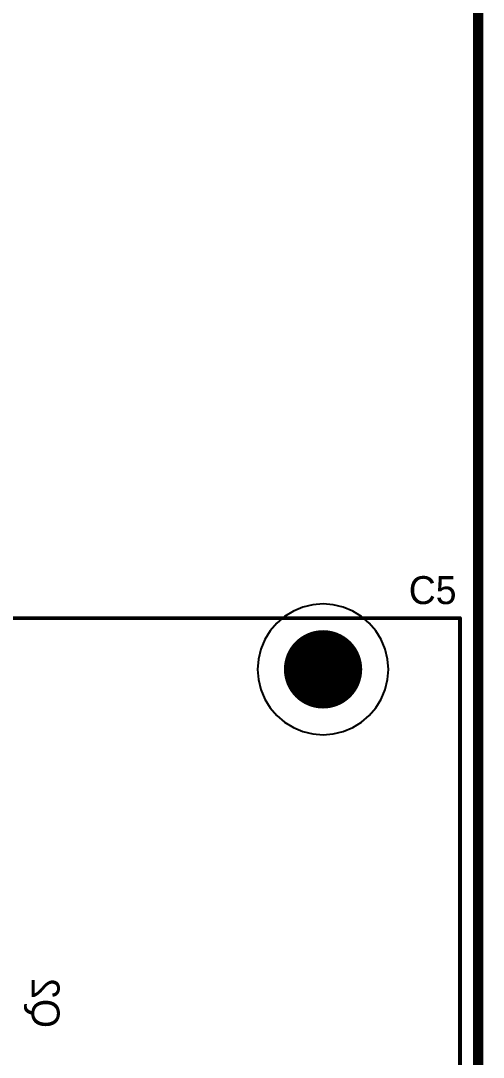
# Model space of a CAD drawing. Extents: x 69 to 227, y 90 to 377.
# Drawn here: x 190.4 to 215.3, y 136.9 to 192.5 of the extents above; entities that cross this region are included whole.
import ezdxf

# ---------------------------------------------------------------- set-up
doc = ezdxf.new("R2010")
doc.units = 0
doc.layers.get('0').update_dxf_attribs({"linetype": 'CONTINUOUS'})
for name, color, linetype in [('BOTTOMLAYER', 5, 'CONTINUOUS'), ('BOTTOMOVERLAY', 54, 'CONTINUOUS'), ('BOTTOMSOLDER', 6, 'CONTINUOUS'), ('MECHANICAL4', 56, 'CONTINUOUS'), ('MULTILAYER', 9, 'CONTINUOUS'), ('TOPLAYER', 1, 'CONTINUOUS'), ('TOPOVERLAY', 2, 'CONTINUOUS'), ('TOPSOLDER', 216, 'CONTINUOUS')]:
    doc.layers.add(name, color=color, linetype=linetype)

# ---------------------------------------------------------------- blocks, each defined once
blk = doc.blocks.new('C4AEOBW5400A3NJ_16')
at = {"layer": 'BOTTOMLAYER', "const_width": 2}
blk.add_lwpolyline([(-27.25, 10.15, 1), (-25.25, 10.15, 1)], format="xyb", close=True, dxfattribs=at)
at = {"layer": 'BOTTOMSOLDER', "const_width": 2.102}
blk.add_lwpolyline([(-27.301, 10.15, 1), (-25.199, 10.15, 1)], format="xyb", close=True, dxfattribs=at)
at = {"layer": 'MULTILAYER', "const_width": 2}
blk.add_lwpolyline([(-27.25, 10.15, 1), (-25.25, 10.15, 1)], format="xyb", close=True, dxfattribs=at)
at = {"layer": 'TOPLAYER', "const_width": 2}
blk.add_lwpolyline([(-27.25, 10.15, 1), (-25.25, 10.15, 1)], format="xyb", close=True, dxfattribs=at)
at = {"layer": 'TOPOVERLAY', "const_width": 0.2}
for points in [[(-29, -17.5), (-29, 17.5)], [(29, 17.5), (-29, 17.5)]]:
    blk.add_lwpolyline(points, dxfattribs=at)
at = {"layer": 'TOPOVERLAY', "const_width": 0.1}
blk.add_lwpolyline([(-29.05, 17.5, 1), (-28.95, 17.5, 1)], format="xyb", close=True, dxfattribs=at)
blk.add_lwpolyline([(-29.05, 17.5, 1), (-28.95, 17.5, 1)], format="xyb", close=True, dxfattribs=at)
at = {"layer": 'TOPSOLDER', "const_width": 2.102}
blk.add_lwpolyline([(-27.301, 10.15, 1), (-25.199, 10.15, 1)], format="xyb", close=True, dxfattribs=at)

msp = doc.modelspace()

# ---------------------------------------------------------------- linework, layer by layer
at = {"layer": 'BOTTOMLAYER'}
msp.add_line((214.745, 364.031), (214.745, 102.969), dxfattribs=at)
at = {"layer": 'MECHANICAL4', "const_width": 0.5}
msp.add_lwpolyline([(215, 376.5), (215, 90.5)], dxfattribs=at)
at = {"layer": 'TOPLAYER'}
for p, q in [((214.745, 376.245), (214.745, 90.755)), ((205.056, 160.878), (204.586, 160.59)), ((205.565, 161.089), (205.056, 160.878)), ((206.101, 161.218), (205.565, 161.089)), ((206.65, 161.261), (206.101, 161.218)), ((207.199, 161.218), (206.65, 161.261)), ((207.735, 161.089), (207.199, 161.218)), ((208.244, 160.878), (207.735, 161.089)), ((208.714, 160.59), (208.244, 160.878)), ((204.167, 160.233), (203.81, 159.814)), ((204.586, 160.59), (204.167, 160.233)), ((209.133, 160.233), (208.714, 160.59)), ((209.49, 159.814), (209.133, 160.233)), ((203.81, 159.814), (203.522, 159.344)), ((209.778, 159.344), (209.49, 159.814)), ((203.522, 159.344), (203.311, 158.835)), ((209.989, 158.835), (209.778, 159.344)), ((203.311, 158.835), (203.182, 158.299)), ((210.118, 158.299), (209.989, 158.835)), ((203.182, 158.299), (203.139, 157.75)), ((210.161, 157.75), (210.118, 158.299)), ((203.139, 157.75), (203.182, 157.201)), ((210.118, 157.201), (210.161, 157.75)), ((203.182, 157.201), (203.311, 156.665)), ((209.989, 156.665), (210.118, 157.201)), ((203.311, 156.665), (203.522, 156.156)), ((209.778, 156.156), (209.989, 156.665)), ((203.522, 156.156), (203.81, 155.686)), ((209.49, 155.686), (209.778, 156.156)), ((203.81, 155.686), (204.167, 155.267)), ((204.167, 155.267), (204.586, 154.91)), ((208.714, 154.91), (209.133, 155.267)), ((209.133, 155.267), (209.49, 155.686)), ((204.586, 154.91), (205.056, 154.622)), ((205.056, 154.622), (205.565, 154.411)), ((207.735, 154.411), (208.244, 154.622)), ((208.244, 154.622), (208.714, 154.91)), ((205.565, 154.411), (206.101, 154.282)), ((206.101, 154.282), (206.65, 154.239)), ((206.65, 154.239), (207.199, 154.282)), ((207.199, 154.282), (207.735, 154.411))]:
    msp.add_line(p, q, dxfattribs=at)

# ---------------------------------------------------------------- block references
at = {"rotation": 270}
msp.add_blockref('C4AEOBW5400A3NJ_16', (196.5, 131.5), dxfattribs=at)

# ---------------------------------------------------------------- texts
at = {"layer": 'BOTTOMOVERLAY', "text_generation_flag": 2}
msp.add_text('Q2', height=1.5, rotation=270, dxfattribs=at).set_placement((191.008, 138.51))
at = {"layer": 'TOPOVERLAY'}
msp.add_text('C5', height=1.5, dxfattribs=at).set_placement((211.25, 161.25))

doc.saveas('drawing.dxf')
